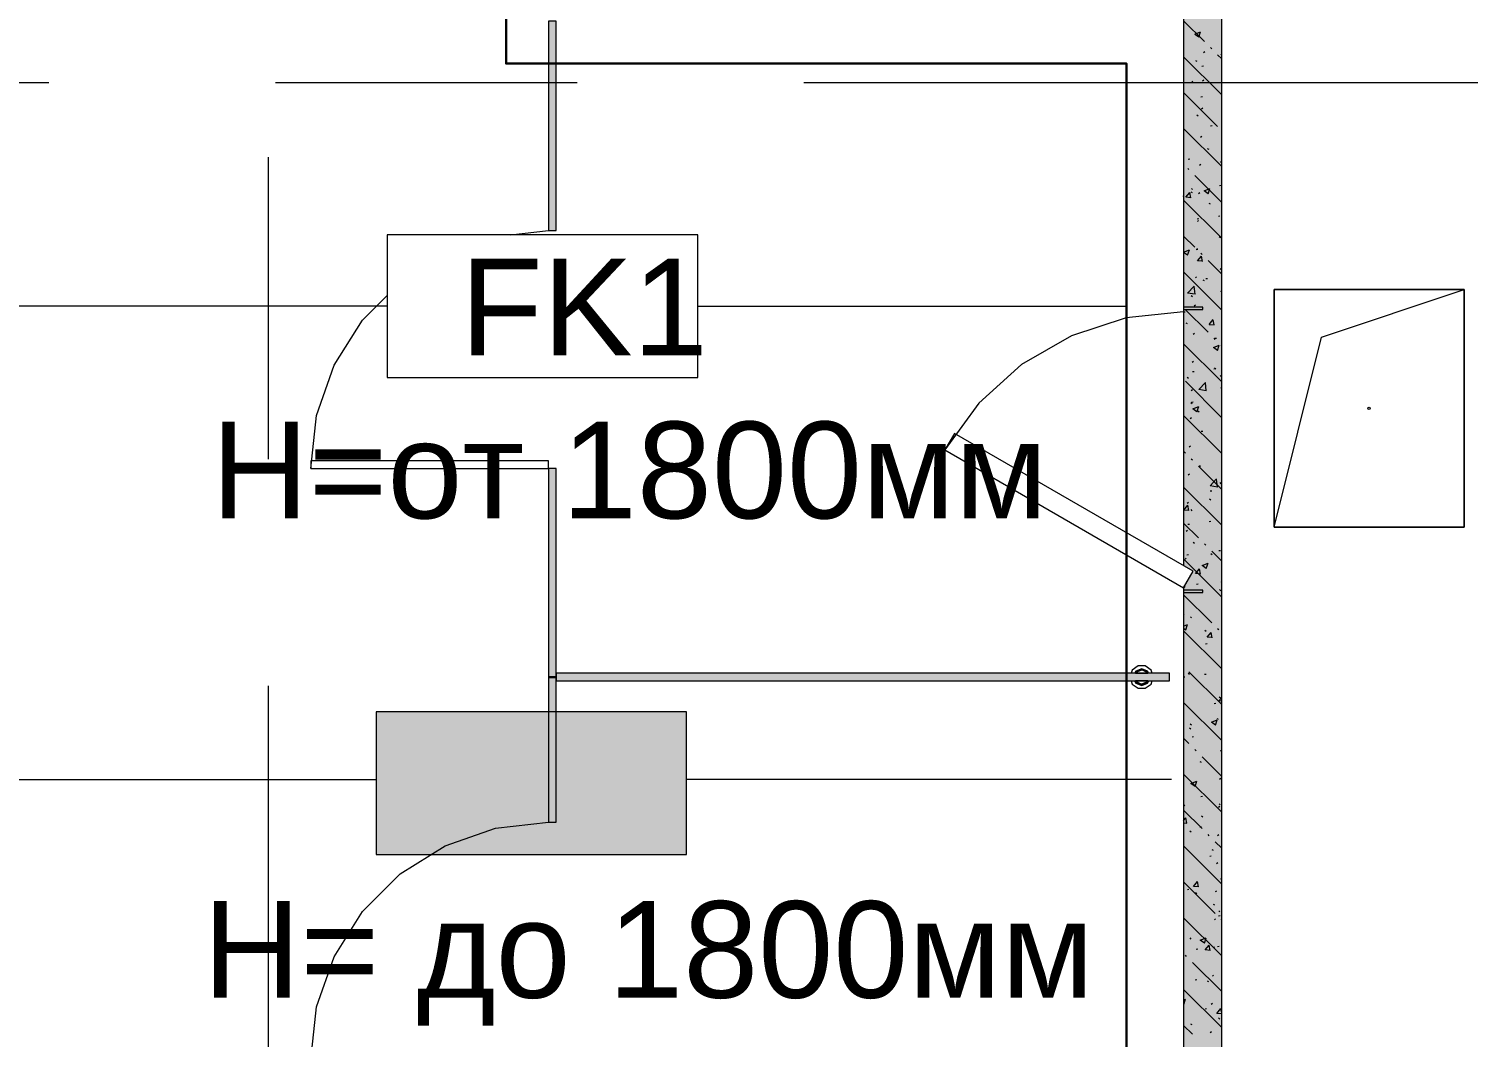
# Model space of a CAD drawing. Header units: millimetres. Extents: x -3817 to 677485, y -22715 to 103890.
# Drawn here: x 618142 to 621169, y 3470 to 5590 of the extents above; entities that cross this region are included whole.
import ezdxf

# ---------------------------------------------------------------- set-up
doc = ezdxf.new("R2010")
doc.units = ezdxf.units.MM
doc.layers.add('PDF _Геометрия', color=7, linetype='Continuous', true_color=0x1d1d1d)
doc.layers.add('PDF _Сплошная заливка', color=7, linetype='Continuous', true_color=0xffffff)
doc.layers.add('PDF _Текст', color=7, linetype='Continuous')
doc.styles.add('PDF GOST-Common', font='arial.ttf')

msp = doc.modelspace()

# ---------------------------------------------------------------- hatches: boundary and pattern name
at = {"layer": 'PDF _Сплошная заливка', "transparency": 33554559}
msp.add_hatch(color=256, dxfattribs=at).paths.add_polyline_path([(620570.5, 1996.9), (620650.5, 1996.9), (620650.5, 5636.9), (620570.5, 5636.9), (620570.5, 5004.9), (620610.5, 5004.9), (620610.5, 4999.9), (620570.5, 4999.9), (620570.5, 4461), (620590.5, 4449.5), (620570.5, 4414.9), (620570.5, 4409.9), (620610.5, 4409.9), (620610.5, 4404.9), (620570.5, 4404.9), (620570.5, 2016.9)])

# ---------------------------------------------------------------- linework, layer by layer
at = {"layer": 'PDF _Геометрия', "color": 9, "lineweight": 9, "true_color": 0xc0c0c0}
for points in [[(619265.5, 8930.9), (619265.5, 6606.9), (619245.5, 6606.9), (619245.5, 6586.9), (619565.5, 6586.9), (619565.5, 6606.9), (619365.5, 6606.9), (619365.5, 8930.9), (619365.5, 9530.9), (619365.5, 9556.9), (619665.5, 9556.9), (619665.5, 6706.9), (619365.5, 6706.9), (619365.5, 6606.9), (619745.5, 6606.9), (619745.5, 6706.9), (619745.5, 7176.9), (620245.5, 7176.9), (620245.5, 5856.9), (619260.5, 5856.9), (619260.5, 5636.9), (620570.5, 5636.9), (620570.5, 5004.9), (620570.5, 4461)], [(620570.5, 4414.9), (620570.5, 4404.9), (620570.5, 2016.9), (620550.5, 2016.9)]]:
    msp.add_lwpolyline(points, dxfattribs=at)
at = {"layer": 'PDF _Геометрия', "color": 231, "lineweight": 30, "true_color": 0xff80c0}
msp.add_lwpolyline([(619245.5, 2121.9), (620450.5, 2121.9), (620450.5, 5516.9), (619145.5, 5516.9), (619145.5, 9436.9), (618215.5, 9436.9), (618215.5, 9156.9), (617935.5, 9156.9), (617935.5, 2403.4)], dxfattribs=at)
at = {"layer": 'PDF _Геометрия', "color": 9, "lineweight": 9, "true_color": 0xc0c0c0}
msp.add_lwpolyline([(620650.5, 1996.9), (620650.5, 4404.9), (620650.5, 5004.9), (620650.5, 5636.9), (621251.3, 5636.9), (621251.3, 2626.9), (621251.3, 2026.9), (621251.3, 1996.9)], close=True, dxfattribs=at)
at = {"layer": 'PDF _Геометрия', "color": 7, "lineweight": 20}
for points in [[(619234.5, 5605.9), (619234.5, 5165.9), (619250.5, 5165.9), (619250.5, 5605.9)], [(619234.5, 4665.9), (619234.5, 4225.9), (619250.5, 4225.9), (619250.5, 4665.9)], [(619234.5, 4227.2), (619234.5, 3922), (619250.5, 3922), (619250.5, 4227.2)], [(620540.9, 4234.9), (619250.8, 4234.9), (619250.8, 4218.9), (620540.9, 4218.9)]]:
    msp.add_lwpolyline(points, close=True, dxfattribs=at)
at = {"layer": 'PDF _Геометрия', "color": 252, "lineweight": 9, "true_color": 0x878787}
for points in [[(620614.3, 5563.1), (620570.5, 5606.9)], [(620593.7, 5578.8), (620606.2, 5583.6)], [(620593.7, 5578.8), (620602.6, 5572.9)], [(620602.6, 5572.8), (620606.2, 5583.5)], [(620612.3, 5540.1), (620615, 5542.1)], [(620629.4, 5548), (620626.9, 5550.5)], [(620650.5, 5451.4), (620570.5, 5531.4)], [(620595.3, 5523.7), (620598.1, 5521.9)], [(620608.7, 5511.6), (620612.1, 5512)], [(620650.5, 5526.9), (620642, 5535.4)], [(620648.6, 5536.5), (620650.5, 5534.8)], [(620587.5, 5479.7), (620590, 5477.4)], [(620610.2, 5480.9), (620612.8, 5482.9)], [(620642, 5384.5), (620570.5, 5456)], [(620606.5, 5447.3), (620609.8, 5447.8)], [(620608, 5421.7), (620610.7, 5423.7)], [(620598.2, 5409), (620601, 5407.2)], [(620650.5, 5300.6), (620570.5, 5380.6)], [(620605.9, 5362.5), (620608.5, 5364.5)], [(620627, 5386.1), (620630.4, 5386.5)], [(620620.2, 5338.5), (620623.1, 5336.7)], [(620580.3, 5315.9), (620583.6, 5316.4)], [(620603.7, 5303.3), (620606.4, 5305.4)], [(620648.1, 5311.4), (620650.5, 5309.1)], [(620581.6, 5294), (620579.1, 5296.5)], [(620650.5, 5225.2), (620594.2, 5281.5)], [(620571, 5234.4), (620570.5, 5238.7)], [(620585.4, 5234.9), (620574.8, 5235.8), (620583.3, 5246.1)], [(620585.4, 5234.9), (620583.3, 5246)], [(620585.6, 5247.6), (620588.4, 5245.8)], [(620587, 5254.5), (620589.4, 5252.2)], [(620601.5, 5244.1), (620604.2, 5246.2)], [(620622.2, 5243.4), (620613.3, 5249.4), (620625.8, 5254.1)], [(620622.2, 5243.3), (620625.8, 5254.1)], [(620645.8, 5260.6), (620649.1, 5261)], [(620570.5, 5234.6), (620571, 5234.5)], [(620650.5, 5149.7), (620570.5, 5229.7)], [(620623.1, 5223.7), (620625.9, 5221.9)], [(620599, 5190.5), (620602.3, 5190.9)], [(620599.4, 5184.9), (620602, 5187)], [(620643.5, 5196.3), (620646.8, 5196.8)], [(620594.2, 5130.6), (620570.5, 5154.3)], [(620645.2, 5153.2), (620648, 5151.4)], [(620570.5, 5120.6), (620582.5, 5125.2)], [(620570.5, 5120.2), (620578.9, 5114.5)], [(620578.9, 5114.4), (620582.5, 5125.2)], [(620596.7, 5126.2), (620600.1, 5126.6)], [(620597.2, 5125.7), (620599.9, 5127.8)], [(620609.3, 5115.5), (620606.8, 5118)], [(620610.1, 5101.2), (620599.4, 5102.1), (620608, 5112.3)], [(620610.1, 5101.1), (620608, 5112.3)], [(620650.5, 5074.3), (620621.8, 5102.9)], [(620647.5, 5086.2), (620650, 5083.9)], [(620650.5, 4998.8), (620570.5, 5078.8)], [(620595.1, 5066.6), (620597.7, 5068.6)], [(620610.5, 5062.4), (620613.4, 5060.6)], [(620617.3, 5064.9), (620620.6, 5065.4)], [(620594.5, 5031.9), (620578.7, 5034.3), (620592.6, 5048.7)], [(620586.4, 5029.4), (620588.9, 5027.1)], [(620594.5, 5031.8), (620592.6, 5048.7)], [(620648, 5038.5), (620650.5, 5036.9)], [(620570.5, 4994.8), (620573.8, 4995.3)], [(620621.8, 4952.1), (620574, 4999.9)], [(620592.9, 5007.4), (620595.5, 5009.4)], [(620575.2, 4972), (620578, 4970.2)], [(620624.1, 4968.4), (620632.7, 4978.6)], [(620624.1, 4968.4), (620634.7, 4967.4)], [(620634.7, 4967.4), (620632.7, 4978.5)], [(620590.7, 4948.2), (620593.4, 4950.2)], [(620636.9, 4937), (620634.4, 4939.5)], [(620636, 4939.5), (620639.4, 4939.9)], [(620650.5, 4848), (620570.5, 4928)], [(620641.8, 4914), (620632.9, 4919.9), (620645.4, 4924.7)], [(620641.8, 4913.9), (620645.4, 4924.6)], [(620650.5, 4923.4), (620649.5, 4924.4)], [(620588.6, 4889), (620591.2, 4891)], [(620633.8, 4875.2), (620637.1, 4875.6)], [(620635.4, 4877.1), (620638.3, 4875.3)], [(620649.5, 4773.5), (620574.1, 4849)], [(620578, 4857.3), (620580.8, 4855.5)], [(620589.3, 4869.3), (620592.6, 4869.8)], [(620618.1, 4829.2), (620602.3, 4831.7), (620616.1, 4846.1)], [(620618.1, 4829.2), (620616.1, 4846.1)], [(620647, 4861.1), (620649.5, 4858.8)], [(620586.4, 4829.8), (620589.1, 4831.8)], [(620650.5, 4834.5), (620648.8, 4834.6), (620650.5, 4836.6)], [(620585.9, 4804.2), (620588.4, 4802)], [(620587, 4805.1), (620590.3, 4805.5)], [(620598.5, 4785), (620589.7, 4791), (620602.1, 4795.8)], [(620598.5, 4785), (620602.1, 4795.7)], [(620600.1, 4786.8), (620602.9, 4785)], [(620650.5, 4697.1), (620570.5, 4777.1)], [(620584.2, 4770.6), (620586.9, 4772.7)], [(620607.6, 4743.8), (620610.9, 4744.3)], [(620574.1, 4698.1), (620570.5, 4701.7)], [(620582.1, 4711.4), (620584.7, 4713.5)], [(620589.2, 4683), (620586.6, 4685.5)], [(620650.5, 4621.7), (620601.7, 4670.4)], [(620602.9, 4672), (620605.8, 4670.2)], [(620579.9, 4652.2), (620582.6, 4654.3)], [(620641.7, 4626.6), (620625.9, 4629.1), (620639.7, 4643.5)], [(620641.7, 4626.6), (620639.7, 4643.4)], [(620646.5, 4635.9), (620649, 4633.6)], [(620650.5, 4546.2), (620570.5, 4626.2)], [(620625, 4601.5), (620627.8, 4599.7)], [(620626.3, 4618.4), (620629.6, 4618.8)], [(620581.2, 4577.4), (620570.6, 4578.3), (620579.2, 4588.5)], [(620577.8, 4593), (620580.4, 4595.1)], [(620581.2, 4577.3), (620579.2, 4588.5)], [(620585.4, 4579.1), (620587.9, 4576.8)], [(620601.7, 4519.6), (620570.5, 4550.8)], [(620579.5, 4548.2), (620582.9, 4548.7)], [(620624, 4554.1), (620627.4, 4554.5)], [(620575.6, 4533.9), (620578.3, 4535.9)], [(620590.4, 4510.7), (620593.2, 4508.9)], [(620577.3, 4484), (620580.6, 4484.4)], [(620616.8, 4504.5), (620614.3, 4507)], [(620627.9, 4486.8), (620630.7, 4485)], [(620650.5, 4470.8), (620629.4, 4491.9)], [(620644.6, 4492.8), (620647.9, 4493.3)], [(620650.5, 4395.3), (620570.5, 4475.3)], [(620573.4, 4474.7), (620576.1, 4476.7)], [(620605.9, 4443.6), (620595.3, 4444.6), (620603.8, 4454.8)], [(620605.9, 4443.6), (620603.8, 4454.7)], [(620618.1, 4455.6), (620609.3, 4461.5), (620621.7, 4466.3)], [(620618.1, 4455.5), (620621.7, 4466.3)], [(620597.8, 4422.7), (620601.2, 4423.1)], [(620650.5, 4426.3), (620649.4, 4426.4), (620650.5, 4427.5)], [(620629.4, 4341), (620570.5, 4400)], [(620571.3, 4415.5), (620573.9, 4417.5)], [(620646, 4410.8), (620648.4, 4408.5)], [(620649.9, 4416.3), (620650.5, 4415.9)], [(620570.5, 4357.3), (620571.8, 4358.3)], [(620570.5, 4334.3), (620578.5, 4337.4)], [(620570.5, 4329.6), (620574.9, 4326.6)], [(620574.9, 4326.6), (620578.5, 4337.3)], [(620584.9, 4353.9), (620587.3, 4351.7)], [(620650.5, 4244.5), (620570.5, 4324.5)], [(620615.3, 4325.4), (620618.1, 4323.6)], [(620630.6, 4309.9), (620619.9, 4310.8), (620628.5, 4321)], [(620630.6, 4309.8), (620628.5, 4321)], [(620644.5, 4326), (620642, 4328.5)], [(620616.6, 4297.2), (620619.9, 4297.7)], [(620570.5, 4227.2), (620573.1, 4227.5)], [(620579.9, 4235), (620582.7, 4233.2)], [(620650.5, 4169.1), (620581.6, 4237.9)], [(620614.3, 4233), (620617.6, 4233.4)], [(620650.5, 4176.6), (620644.6, 4177.1), (620650.5, 4184.1)], [(620645.4, 4185.6), (620647.9, 4183.4)], [(620650.5, 4093.6), (620570.5, 4173.6)], [(620570.5, 4163.2), (620570.9, 4163.3)], [(620634.9, 4171.7), (620638.2, 4172.1)], [(620582.8, 4120.3), (620585.6, 4118.5)], [(620584.3, 4128.8), (620586.8, 4126.5)], [(620637.7, 4126.1), (620628.9, 4132.1), (620641.3, 4136.9)], [(620637.7, 4126.1), (620641.3, 4136.8)], [(620640.2, 4140.2), (620643, 4138.4)], [(620650.3, 4130.9), (620650.5, 4131.1)], [(620581.6, 4087.1), (620570.5, 4098.2)], [(620588.1, 4101.6), (620591.4, 4102)], [(620596.7, 4072), (620594.2, 4074.5)], [(620650.5, 4018.2), (620609.3, 4059.4)], [(620648.1, 4071.7), (620650.5, 4073.5)], [(620604.8, 4049.8), (620607.6, 4048)], [(620650.5, 3942.7), (620570.5, 4022.7)], [(620594.5, 3997.2), (620585.6, 4003.2), (620598.1, 4007.9)], [(620594.5, 3997.1), (620598.1, 4007.9)], [(620645.9, 4012.5), (620648.6, 4014.6)], [(620606.9, 3976.1), (620610.2, 3976.5)], [(620570.5, 3958.8), (620573, 3957.1)], [(620609.3, 3908.6), (620570.5, 3947.4)], [(620643.8, 3953.4), (620646.4, 3955.4)], [(620644.9, 3960.5), (620647.4, 3958.2)], [(620570.5, 3925.6), (620575, 3931)], [(620570.5, 3920.4), (620577, 3919.8)], [(620577, 3919.8), (620575, 3930.9)], [(620604.6, 3911.8), (620607.9, 3912.3)], [(620607.7, 3935.1), (620610.5, 3933.3)], [(620583.8, 3903.6), (620586.3, 3901.4)], [(620624.4, 3893.5), (620621.8, 3896)], [(620650.5, 3867.4), (620636.9, 3880.9)], [(620641.6, 3894.2), (620644.3, 3896.2)], [(620650.5, 3791.9), (620570.5, 3871.9)], [(620625.2, 3850.6), (620628.5, 3851)], [(620629.7, 3864.6), (620632.6, 3862.8)], [(620639.5, 3835), (620642.1, 3837)], [(620636.9, 3730), (620570.5, 3796.5)], [(620601.7, 3786.1), (620591.1, 3787), (620599.6, 3797.2)], [(620601.7, 3786), (620599.7, 3797.2)], [(620650.5, 3801.3), (620648.5, 3802.6), (620650.5, 3803.4)], [(620578.4, 3780.5), (620581.7, 3780.9)], [(620595.1, 3773.7), (620597.9, 3771.9)], [(620637.3, 3775.8), (620640, 3777.8)], [(620632.6, 3749.8), (620635.4, 3748)], [(620643.9, 3725.1), (620647.2, 3725.5)], [(620644.4, 3735.3), (620646.9, 3733.1)], [(620650.5, 3641), (620570.5, 3721)], [(620635.1, 3716.6), (620637.8, 3718.6)], [(620650.5, 3716.5), (620649.5, 3717.5)], [(620583.3, 3678.5), (620585.8, 3676.2)], [(620614.1, 3667.7), (620605.2, 3673.7), (620617.7, 3678.5)], [(620614.1, 3667.7), (620617.7, 3678.4)], [(620626.4, 3652.4), (620615.7, 3653.3), (620624.3, 3663.5)], [(620626.4, 3652.3), (620624.3, 3663.4)], [(620576.6, 3639.5), (620574.1, 3642)], [(620597.1, 3655), (620600.4, 3655.4)], [(620633, 3657.4), (620635.6, 3659.5)], [(620641.6, 3660.8), (620645, 3661.3)], [(620650.5, 3565.6), (620589.2, 3626.9)], [(620594.9, 3590.7), (620598.2, 3591.2)], [(620620, 3588.5), (620622.9, 3586.7)], [(620630.8, 3598.2), (620633.5, 3600.3)], [(620650.5, 3490.1), (620570.5, 3570.1)], [(620570.5, 3548), (620574.4, 3549.6)], [(620570.8, 3538.8), (620574.4, 3549.5)], [(620570.5, 3539.1), (620570.8, 3538.8)], [(620615.4, 3529.5), (620618.7, 3529.9)], [(620628.6, 3539), (620631.3, 3541.1)], [(620650.5, 3518.7), (620640.4, 3519.5), (620649, 3529.8)], [(620650.5, 3521.7), (620649, 3529.7)], [(620589.2, 3476.1), (620570.5, 3494.7)], [(620584.7, 3498.1), (620587.5, 3496.3)], [(620626.5, 3479.8), (620629.1, 3481.9)], [(620643.9, 3510.2), (620646.3, 3507.9)]]:
    msp.add_lwpolyline(points, dxfattribs=at)
at = {"layer": 'PDF _Геометрия', "color": 253, "lineweight": 9, "true_color": 0xaaaaaa}
for points in [[(616596.4, 5476.9), (618183.9, 5476.9)], [(618660.2, 5476.9), (619295.2, 5476.9)], [(619771.4, 5476.9), (621358.9, 5476.9)], [(618645.5, 4685.2), (618645.5, 5320.2)], [(620570.5, 4994.9), (620449.9, 4982.2), (620334.6, 4944.7), (620229.5, 4884.1), (620139.4, 4803), (620068.2, 4704.9)], [(618645.5, -219.5), (618645.5, 2280.5), (618645.5, 4208.9)]]:
    msp.add_lwpolyline(points, dxfattribs=at)
at = {"layer": 'PDF _Геометрия', "color": 7, "lineweight": 9}
for points in [[(619548.6, 5156.9), (618895.5, 5156.9), (618895.5, 4856.9), (619548.6, 4856.9)], [(621160.5, 5041.9), (621160.5, 4541.9), (620760.5, 4541.9), (620760.5, 5041.9)], [(621160.5, 5041.9), (621160.5, 4541.9), (620760.5, 4541.9), (620760.5, 5041.9), (621160.5, 5041.9), (620760.5, 5041.9), (620760.5, 4541.9), (621160.5, 4541.9)], [(620468, 4234.9), (620469.8, 4239.3), (620482.2, 4244.4), (620494.6, 4239.3), (620496.5, 4234.9), (620494.6, 4239.3), (620482.2, 4244.4), (620469.8, 4239.3)], [(620495, 4234.9), (620483.6, 4241.9), (620471.1, 4237), (620469.4, 4234.9)], [(620496.5, 4218.9), (620494.6, 4214.4), (620482.2, 4209.3), (620469.8, 4214.4), (620468, 4218.9), (620469.8, 4214.4), (620482.2, 4209.3), (620494.6, 4214.4)], [(620469.4, 4218.9), (620480.8, 4211.8), (620493.3, 4216.7), (620495, 4218.9)], [(619525.2, 4153.7), (618872.1, 4153.7), (618872.1, 3853.7), (619525.2, 3853.7)]]:
    msp.add_lwpolyline(points, close=True, dxfattribs=at)
for points in [[(619154.6, 5156.9), (619234.5, 5165.9)], [(618734.5, 4665.9), (619234.5, 4665.9), (619234.5, 4681.9), (618734.5, 4681.9), (618734.5, 4665.9), (618747, 4777.1), (618784, 4882.8), (618843.5, 4977.6), (618895.5, 5029.5)], [(620760.5, 4541.9), (620860.5, 4941.9), (621160.5, 5041.9)], [(618895.5, 5006.9), (617935.5, 5006.9)], [(619548.6, 5006.9), (620450.5, 5006.9)], [(620504.2, 4234.9), (620502.1, 4241.3), (620489.8, 4250.3), (620474.6, 4250.3), (620462.3, 4241.3), (620460.2, 4234.9)], [(620494, 4234.9), (620492.9, 4237.5), (620482.2, 4241.9), (620471.6, 4237.5), (620470.5, 4234.9)], [(620460.2, 4218.9), (620462.3, 4212.4), (620474.6, 4203.5), (620489.8, 4203.5), (620502.1, 4212.4), (620504.2, 4218.9)], [(620470.5, 4234.9), (620473.2, 4234.9), (620476.9, 4234.9), (620480.7, 4234.9), (620484.1, 4234.9), (620487.7, 4234.9), (620491.2, 4234.9), (620493.9, 4234.9)], [(620493.9, 4218.9), (620491.2, 4218.9), (620487.5, 4218.9), (620483.8, 4218.9), (620480.4, 4218.9), (620476.7, 4218.9), (620473.2, 4218.9), (620470.5, 4218.9)], [(620470.5, 4218.9), (620471.6, 4216.2), (620482.2, 4211.8), (620492.9, 4216.2), (620494, 4218.9)], [(617841, 4011.8), (618872.1, 4011.8)], [(620545, 4011.8), (619525.2, 4011.8)], [(618734.5, 3422), (619234.5, 3422), (619234.5, 3438), (618734.5, 3438), (618734.5, 3422), (618747, 3533.3), (618784, 3639), (618843.5, 3733.8), (618922.7, 3813), (619017.5, 3872.5), (619123.2, 3909.5), (619234.5, 3922)]]:
    msp.add_lwpolyline(points, dxfattribs=at)
at = {"layer": 'PDF _Геометрия', "color": 253, "lineweight": 13, "true_color": 0xaaaaaa}
for points in [[(620610.5, 4999.9), (620610.5, 5004.9), (620570.5, 5004.9), (620570.5, 4999.9)], [(620068.2, 4704.9), (620570.5, 4414.9), (620590.5, 4449.5), (620088.2, 4739.5)], [(620610.5, 4409.9), (620570.5, 4409.9), (620570.5, 4404.9), (620610.5, 4404.9)]]:
    msp.add_lwpolyline(points, close=True, dxfattribs=at)
at = {"layer": 'PDF _Геометрия', "color": 7, "lineweight": 9}
msp.add_circle((620960.5, 4791.9), 2.5, dxfattribs=at)
at = {"layer": 'PDF _Сплошная заливка', "color": 254, "lineweight": 35, "true_color": 0xe2ddcd, "transparency": 33554559}
for points in [[(619250.5, 5165.9), (619250.5, 5605.9), (619234.5, 5165.9), (619234.5, 5605.9)], [(619250.5, 4225.9), (619250.5, 4665.9), (619234.5, 4225.9), (619234.5, 4665.9)], [(619250.5, 3922), (619250.5, 4227.2), (619234.5, 3922), (619234.5, 4227.2)], [(619250.8, 4218.9), (620540.9, 4218.9), (619250.8, 4234.9), (620540.9, 4234.9)]]:
    msp.add_solid(points, dxfattribs=at)
at = {"layer": 'PDF _Сплошная заливка', "lineweight": 35, "transparency": 33554559}
for points in [[(620610.5, 4999.9), (620610.5, 5004.9), (620570.5, 4999.9), (620570.5, 5004.9)], [(620610.5, 4404.9), (620610.5, 4409.9), (620570.5, 4404.9), (620570.5, 4409.9)]]:
    msp.add_solid(points, dxfattribs=at)
at = {"layer": 'PDF _Сплошная заливка', "lineweight": 9, "transparency": 33554559}
msp.add_solid([(619525.2, 4153.7), (618872.1, 4153.7), (619525.2, 3853.7), (618872.1, 3853.7)], dxfattribs=at)

# ---------------------------------------------------------------- texts
at = {"layer": 'PDF _Текст', "color": 250, "true_color": 0x3c3c3c, "char_height": 203.2, "attachment_point": 4, "style": 'PDF GOST-Common'}
for s, insert in [('FK1', (619049.1, 5004.9)), ('Н=от 1800мм', (618525.2, 4660.9)), ('Н= до 1800мм', (618508.2, 3624.8))]:
    msp.add_mtext(s, dxfattribs=dict(at, insert=insert))

doc.saveas('drawing.dxf')
